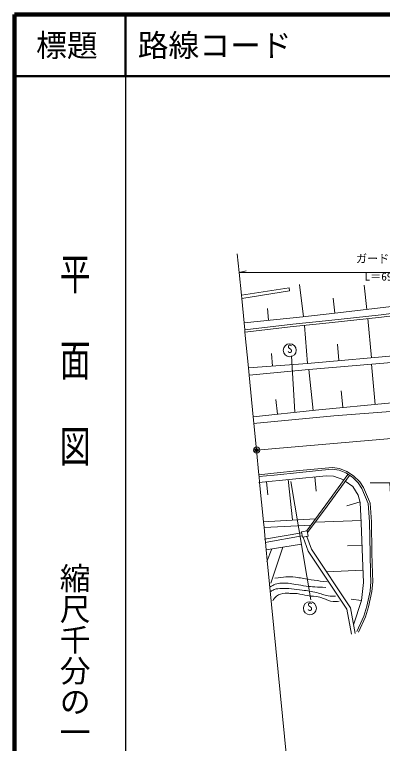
# Model space of a CAD drawing. Units: millimetres, scale not verified. Extents: x 40000 to 680000, y 20000 to 380000.
# Drawn here: x 40000 to 99750, y 261684 to 380000 of the extents above; entities that cross this region are included whole.
import ezdxf
from ezdxf.enums import TextEntityAlignment as Align

# ---------------------------------------------------------------- set-up
doc = ezdxf.new("R2010")
doc.units = ezdxf.units.MM
doc.header["$LTSCALE"] = 1000
doc.header["$PDMODE"] = 32
doc.header["$PDSIZE"] = 500
for name, color, linetype, lineweight in [('M-BGD-RSTR', 7, 'Continuous', 13), ('M-TTL', 2, 'Continuous', 140), ('M-TTL-BAND', 7, 'Continuous', 25), ('M-TTL-LINE', 7, 'Continuous', 50)]:
    doc.layers.add(name, color=color, linetype=linetype, lineweight=lineweight)
doc.layers.add('M-OTRS', color=6, linetype='Continuous')
doc.layers.add('M-TTL-TXT', color=7, linetype='Continuous')
doc.styles.add('@ＭＳ ゴシック', font='')
doc.styles.add('ＭＳ ゴシック', font='')
doc.styles.get('@ＭＳ ゴシック').set_extended_font_data('@MS Gothic')
doc.styles.get('ＭＳ ゴシック').set_extended_font_data('MS Gothic')

msp = doc.modelspace()

# ---------------------------------------------------------------- linework, layer by layer
at = {"layer": 'M-BGD-RSTR'}
for p, q in [((76181, 341179), (76481, 338109)), ((76481, 338109), (77596, 338409)), ((145972, 338173), (76481, 338109)), ((76481, 338109), (76839, 334450)), ((86921, 330936), (86291, 336163)), ((97227, 332143), (96780, 336075)), ((76839, 334450), (76892, 333901)), ((76892, 333901), (77275, 329979)), ((92007, 331549), (91732, 333964)), ((81268, 330374), (81080, 332272)), ((106233, 332107), (99535, 331276)), ((91048, 330362), (85197, 329741)), ((99542, 331277), (91048, 330362)), ((97965, 324295), (97402, 330644)), ((77275, 329979), (77388, 328823)), ((85193, 329741), (77381, 328822)), ((87581, 323376), (87115, 329543)), ((77388, 328823), (77427, 328424)), ((77427, 328424), (77992, 322650)), ((92688, 323828), (92451, 326501)), ((81874, 322944), (81721, 324971)), ((84988, 324604), (85532, 315437)), ((98582, 316709), (97963, 323263)), ((77992, 322650), (78105, 321488)), ((88509, 315753), (87802, 322409)), ((78105, 321488), (78767, 314719)), ((93322, 316264), (93037, 318946)), ((82697, 315136), (82446, 317496)), ((91866, 314874), (112863, 316458)), ((78793, 313637), (91866, 314874)), ((78767, 314719), (78872, 313645)), ((78872, 313645), (79297, 309289)), ((79297, 309289), (121104, 312944)), ((79297, 309289), (79686, 305308)), ((79686, 305308), (79716, 305010)), ((82150, 305240), (86334, 305682)), ((86334, 305682), (89886, 306036)), ((89886, 306036), (91650, 306181)), ((90546, 300398), (94144, 305365)), ((91650, 306181), (92698, 306024)), ((92698, 306024), (93818, 305583)), ((93818, 305583), (94867, 304881)), ((79695, 305008), (82150, 305240)), ((79716, 305010), (79808, 304060)), ((80943, 304173), (81156, 302037)), ((84463, 304524), (85116, 297981)), ((84884, 304201), (88122, 285015)), ((88762, 304954), (88995, 302613)), ((94867, 304881), (95828, 303964)), ((79808, 304060), (80434, 297657)), ((95828, 303964), (96408, 303085)), ((96408, 303085), (97444, 300640)), ((96116, 300888), (93943, 300237)), ((97195, 301229), (97198, 301222)), ((97444, 300640), (97658, 297653)), ((87394, 296157), (90548, 300401)), ((80399, 297655), (88862, 298133)), ((80434, 297657), (80525, 296724)), ((80518, 296723), (88116, 297129)), ((96297, 297850), (88918, 297615)), ((97658, 297653), (97756, 292539)), ((80525, 296724), (80710, 294833)), ((86640, 295868), (80610, 294816)), ((86726, 295376), (80696, 294323)), ((80710, 294833), (80759, 294334)), ((86853, 295178), (87706, 292919)), ((80759, 294334), (80876, 293131)), ((80861, 293129), (86630, 294019)), ((83565, 293546), (81645, 287673)), ((96425, 293832), (94051, 293756)), ((80876, 293131), (81050, 291355)), ((81787, 293272), (80997, 291218)), ((87706, 292919), (93975, 283474)), ((97756, 292539), (97818, 289295)), ((81050, 291355), (84574, 255294)), ((96581, 289804), (90639, 289535)), ((97818, 289295), (97880, 287950)), ((97880, 287950), (97758, 286415)), ((97758, 286415), (97221, 283957)), ((96355, 284904), (94697, 285085)), ((93975, 283474), (94716, 279437)), ((97221, 283957), (96727, 282354)), ((96727, 282354), (95605, 279860))]:
    msp.add_line(p, q, dxfattribs=at)
for points in [[(76839, 334450), (84604, 335655), (84644, 335152), (76892, 333901)], [(77275, 329979), (86819, 330923), (91993, 331547), (102605, 332756), (113860, 333984)], [(113886, 332491), (106282, 331710), (99584, 330880), (91090, 329965), (85239, 329343), (77427, 328424)], [(77992, 322650), (87587, 323376), (103346, 324772), (123323, 326470)], [(124501, 325451), (108904, 324181), (87802, 322409), (78105, 321488)], [(78767, 314719), (88882, 315793), (101259, 316962), (109137, 317547), (119608, 318182), (130968, 318614), (146679, 319048)], [(79666, 305306), (82122, 305539), (86303, 305981), (89856, 306334), (91660, 306483), (92777, 306316), (93958, 305851), (95055, 305116), (96060, 304158), (96674, 303228), (97474, 301339), (97744, 300660), (97957, 297675), (98055, 292545), (98118, 289301), (98181, 287941), (98055, 286371), (97511, 283881), (97009, 282248), (95879, 279737)], [(79699, 304049), (90630, 305140), (91822, 305079), (93490, 304462)], [(87587, 295913), (90789, 300222), (94393, 305198)], [(93718, 304266), (94934, 303382), (95783, 301998), (96146, 300786), (96308, 297512), (96490, 291814), (96672, 287793), (96355, 284904), (95047, 280957)], [(97743, 303989), (100945, 303989), (101657, 291813), (101454, 289407)], [(87460, 295270), (88244, 293194), (94543, 283703), (95306, 279546)]]:
    msp.add_lwpolyline(points, dxfattribs=at)
msp.add_lwpolyline([(86625, 296040), (87546, 296180), (87679, 295303), (86758, 295163)], close=True, dxfattribs=at)
for centre, radius in [((84702, 325499), 1061), ((79322, 309291), 500), ((87970, 283631), 1061)]:
    msp.add_circle(centre, radius, dxfattribs=at)
for points, knots in [([(82261, 288491), (83794, 288688), (84335, 288848), (85650, 288678), (86070, 288624), (86300, 288559), (86717, 288491), (87484, 288367), (87914, 288299), (88683, 288187), (89502, 288066), (89764, 288032), (90784, 287898)], [0, 0, 0, 0, 1, 1, 1, 2, 2, 2, 3, 3, 3, 4, 4, 4, 4]), ([(90580, 287017), (89709, 287037), (89475, 287039), (88768, 287085), (88217, 287121), (87908, 287136), (87361, 287204), (86700, 287286), (86342, 287406), (85684, 287509), (85196, 287585), (84923, 287647), (84430, 287678), (83908, 287711), (83611, 287756), (83092, 287695), (82688, 287648), (82460, 287580), (82092, 287407), (81872, 287304), (81786, 287259), (81550, 287102)], [0, 0, 0, 0, 1, 1, 1, 2, 2, 2, 3, 3, 3, 4, 4, 4, 5, 5, 5, 6, 6, 6, 7, 7, 7, 7]), ([(81618, 286323), (81825, 286490), (81925, 286542), (82143, 286645), (82602, 286861), (82924, 286795), (83431, 286814), (84032, 286836), (84372, 286826), (84972, 286780), (85657, 286728), (86038, 286674), (86717, 286577), (87648, 286444), (88174, 286384), (89089, 286170), (89828, 285998), (90201, 285720), (90953, 285628), (91413, 285572), (91601, 285559), (92139, 285577)], [0, 0, 0, 0, 1, 1, 1, 2, 2, 2, 3, 3, 3, 4, 4, 4, 5, 5, 5, 6, 6, 6, 7, 7, 7, 7]), ([(92732, 284781), (92305, 284711), (92133, 284706), (91749, 284730), (91121, 284769), (90808, 285013), (90208, 285205), (89954, 285285), (89824, 285371), (89564, 285425), (88799, 285582), (88353, 285559), (87582, 285679), (86922, 285782), (86566, 285919), (85904, 286001), (85451, 286057), (85192, 286018), (84735, 286035), (84431, 286046), (84255, 286125), (83956, 286069), (83392, 285963), (83010, 285958), (82566, 285594), (82268, 285350), (82144, 285190), (81940, 284832)], [0, 0, 0, 0, 1, 1, 1, 2, 2, 2, 3, 3, 3, 4, 4, 4, 5, 5, 5, 6, 6, 6, 7, 7, 7, 8, 8, 8, 9, 9, 9, 9])]:
    msp.add_open_spline(points, degree=3, knots=knots, dxfattribs=at)
at = {"layer": 'M-OTRS'}
msp.add_point((79297, 309289), dxfattribs=at)
at = {"layer": 'M-TTL'}
for p, q in [((40000, 380000), (40000, 20000)), ((680000, 380000), (40000, 380000))]:
    msp.add_line(p, q, dxfattribs=at)
at = {"layer": 'M-TTL-BAND'}
msp.add_line((58000, 370000), (58000, 20000), dxfattribs=at)
at = {"layer": 'M-TTL-LINE'}
for p, q in [((58000, 380000), (58000, 370000)), ((40000, 370000), (680000, 370000))]:
    msp.add_line(p, q, dxfattribs=at)

# ---------------------------------------------------------------- texts
at = {"layer": 'M-BGD-RSTR', "style": 'ＭＳ ゴシック'}
for s, p in [('ガードパイプ', (95454, 341042)), ('L＝69.1', (96869, 338128)), ('S', (84252, 326399)), ('S', (87520, 284531))]:
    msp.add_text(s, height=1320, dxfattribs=at).set_placement(p, align=Align.TOP_LEFT)
at = {"layer": 'M-TTL-BAND', "style": '@ＭＳ ゴシック', "width": 1.4}
msp.add_text('平  面  図', height=3666, rotation=270, dxfattribs=at).set_placement((49777, 306475), align=Align.MIDDLE_RIGHT)
at = {"layer": 'M-TTL-BAND', "style": '@ＭＳ ゴシック'}
msp.add_text('縮尺千分の一', height=3666, rotation=270, dxfattribs=at).set_placement((49777, 261030), align=Align.MIDDLE_RIGHT)
at = {"layer": 'M-TTL-TXT', "style": 'ＭＳ ゴシック'}
msp.add_text('標題', height=3666, dxfattribs=at).set_placement((48500, 375000), align=Align.MIDDLE_CENTER)
msp.add_text('路線コード', height=3666, dxfattribs=at).set_placement((60000, 375000), align=Align.MIDDLE_LEFT)

doc.saveas('drawing.dxf')
